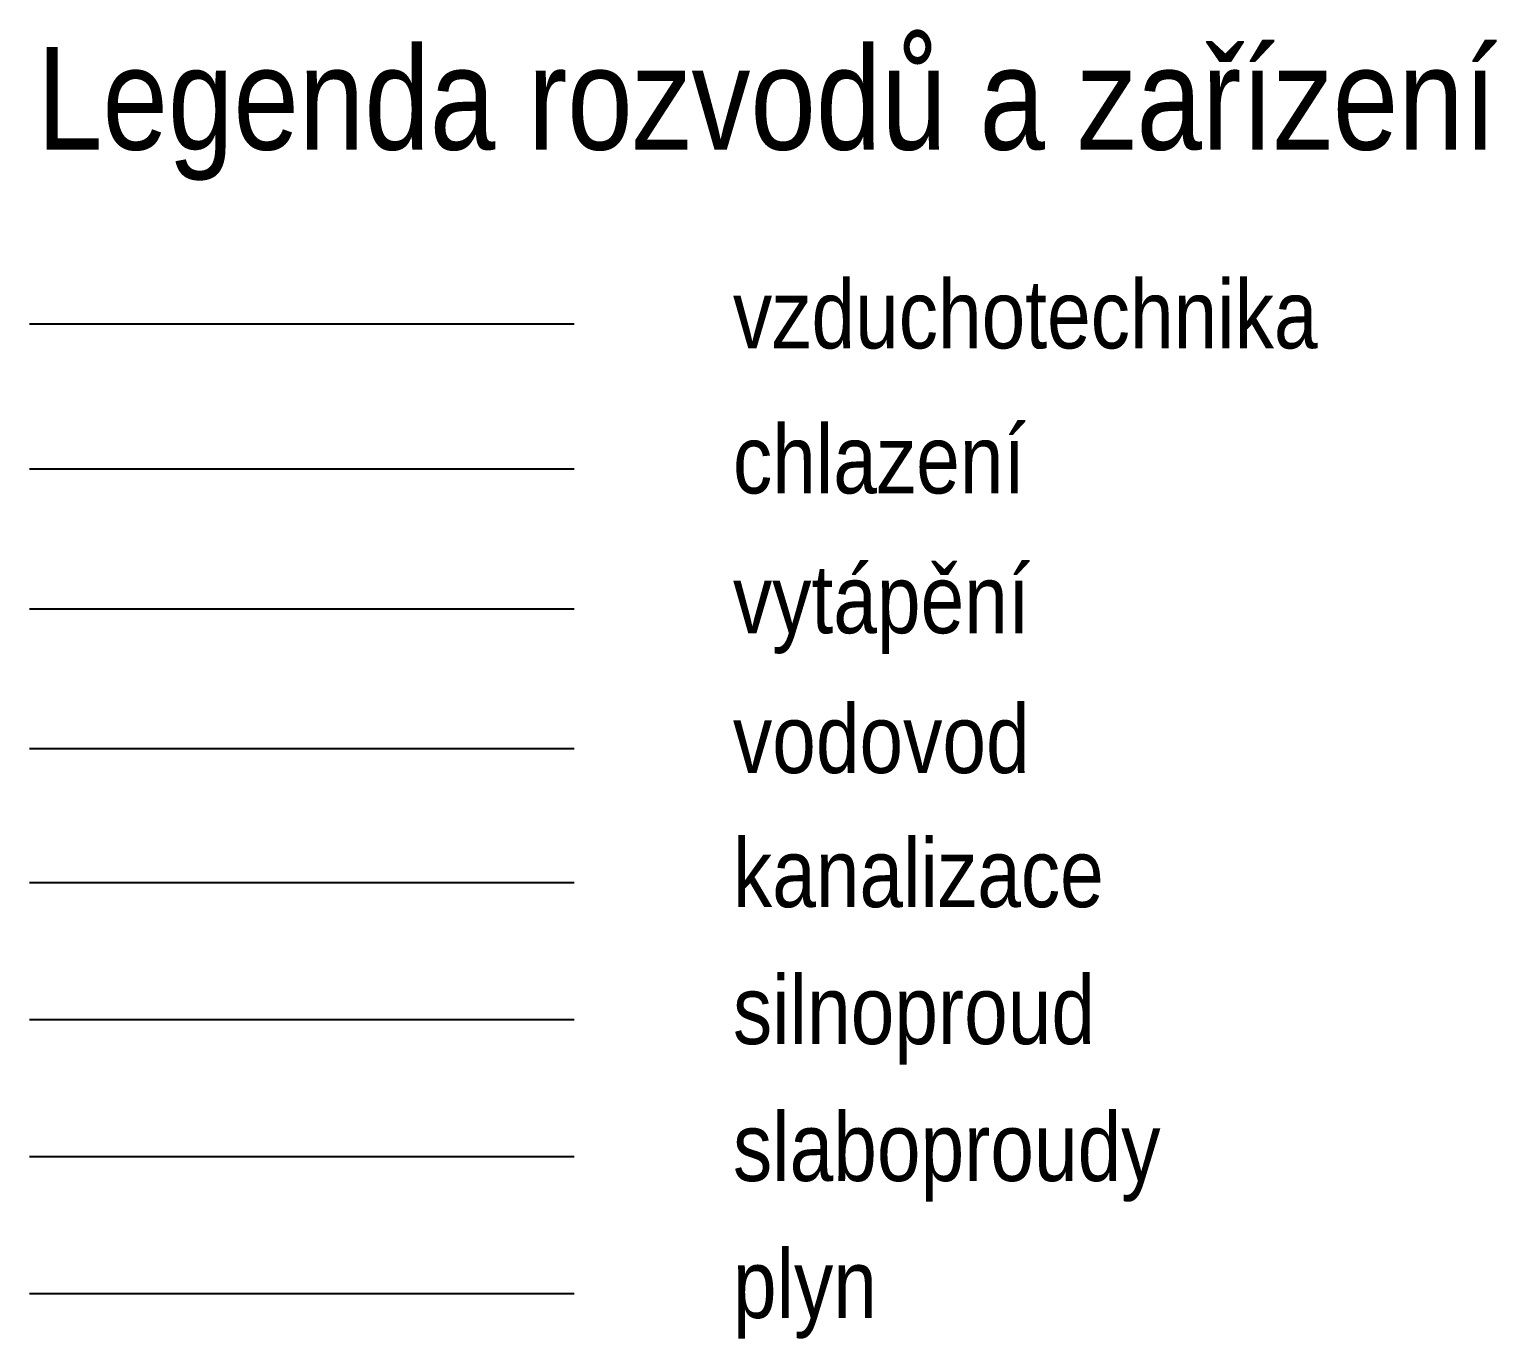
# Model space of a CAD drawing. Header units: millimetres. Extents: x -257414 to 61410, y -2356 to 77022.
# Drawn here: x 50701 to 61410, y 42079 to 51640 of the extents above; entities that cross this region are included whole.
import ezdxf

# ---------------------------------------------------------------- set-up
doc = ezdxf.new("R2010")
doc.units = ezdxf.units.MM
doc.layers.add('_koo upravy', color=1, linetype='Continuous')
doc.styles.add('$0$GENERATED_STYLE_1', font='ARIALN.TTF')

msp = doc.modelspace()

# ---------------------------------------------------------------- linework, layer by layer
at = {"layer": '_koo upravy', "color": 3}
msp.add_lwpolyline([(50701, 49489), (54676, 49489)], dxfattribs=at)
at = {"layer": '_koo upravy', "color": 50}
msp.add_lwpolyline([(50701, 48430), (54676, 48430)], dxfattribs=at)
at = {"layer": '_koo upravy', "color": 4}
msp.add_lwpolyline([(50701, 47409), (54676, 47409)], dxfattribs=at)
at = {"layer": '_koo upravy', "color": 5}
msp.add_lwpolyline([(50701, 46388), (54676, 46388)], dxfattribs=at)
at = {"layer": '_koo upravy', "color": 34}
msp.add_lwpolyline([(50701, 45409), (54676, 45409)], dxfattribs=at)
at = {"layer": '_koo upravy', "color": 1}
msp.add_lwpolyline([(50701, 44409), (54676, 44409)], dxfattribs=at)
at = {"layer": '_koo upravy', "color": 6}
msp.add_lwpolyline([(50701, 43409), (54676, 43409)], dxfattribs=at)
at = {"layer": '_koo upravy', "color": 40}
msp.add_lwpolyline([(50701, 42409), (54676, 42409)], dxfattribs=at)

# ---------------------------------------------------------------- texts
at = {"layer": '_koo upravy', "color": 7, "style": '$0$GENERATED_STYLE_1'}
for s, height, p in [('Legenda rozvodů a zařízení', 750, (50757, 50761)), ('vzduchotechnika', 500, (55836, 49310)), ('chlazení', 500, (55836, 48251)), ('vytápění', 500, (55836, 47230)), ('vodovod', 500, (55836, 46209)), ('kanalizace', 500, (55836, 45230)), ('silnoproud', 500, (55836, 44230)), ('slaboproudy', 500, (55836, 43230)), ('plyn', 500, (55836, 42230))]:
    msp.add_text(s, height=height, dxfattribs=at).set_placement(p)

doc.saveas('drawing.dxf')
